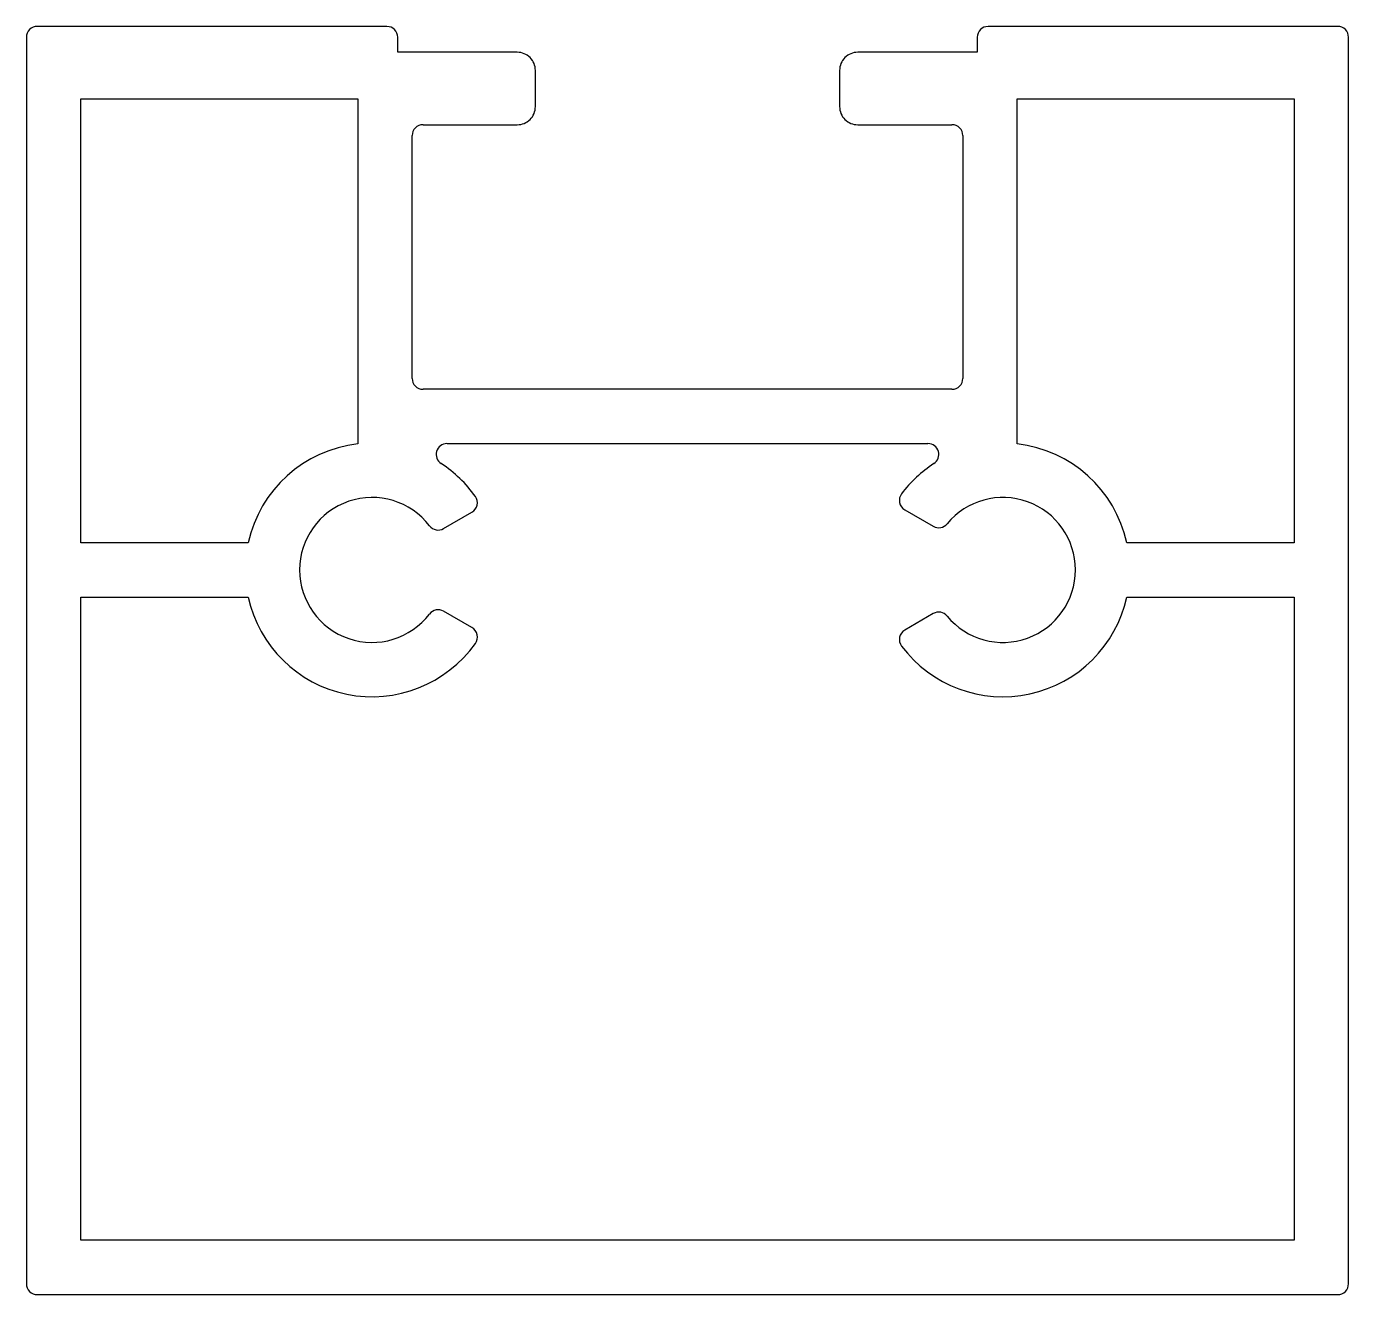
# Model space of a CAD drawing. Extents: x 968.1 to 1004.6, y 643.1 to 678.1.
import ezdxf

# ---------------------------------------------------------------- set-up
doc = ezdxf.new("R2010")
doc.units = 0
doc.layers.get('0').update_dxf_attribs({"linetype": 'CONTINUOUS'})

msp = doc.modelspace()

# ---------------------------------------------------------------- linework, layer by layer
for p, q in [((978.003, 678.097), (968.353, 678.097)), ((1004.252, 678.097), (994.602, 678.097)), ((968.052, 677.797), (968.052, 643.397)), ((978.302, 677.384), (978.302, 677.797)), ((994.302, 677.797), (994.302, 677.384)), ((1004.552, 643.397), (1004.552, 677.797)), ((981.603, 677.384), (978.302, 677.384)), ((994.302, 677.384), (991.002, 677.384)), ((982.103, 675.884), (982.103, 676.884)), ((990.502, 676.884), (990.502, 675.884)), ((969.552, 663.847), (969.552, 676.097)), ((969.552, 676.097), (977.201, 676.097)), ((977.201, 676.097), (977.201, 666.575)), ((995.404, 666.575), (995.404, 676.097)), ((995.404, 676.097), (1003.052, 676.097)), ((1003.052, 676.097), (1003.052, 663.847)), ((979.001, 675.384), (981.603, 675.384)), ((991.002, 675.384), (993.604, 675.384)), ((978.701, 668.384), (978.701, 675.084)), ((993.904, 675.084), (993.904, 668.384)), ((993.604, 668.084), (979.001, 668.084)), ((979.663, 666.584), (992.942, 666.584)), ((979.568, 664.237), (980.352, 664.69)), ((992.302, 664.757), (993.089, 664.303)), ((974.174, 663.847), (969.552, 663.847)), ((1003.052, 663.847), (998.431, 663.847)), ((969.552, 662.347), (974.174, 662.347)), ((969.552, 644.597), (969.552, 662.347)), ((998.431, 662.347), (1003.052, 662.347)), ((1003.052, 662.347), (1003.052, 644.597)), ((980.352, 661.504), (979.568, 661.957)), ((993.089, 661.892), (992.302, 661.437)), ((1003.052, 644.597), (969.552, 644.597)), ((968.353, 643.097), (1004.252, 643.097))]:
    msp.add_line(p, q)
for centre, radius, start, end in [((968.352, 677.797), 0.3, 89.9907, 180.0093), ((978.002, 677.797), 0.3, 359.9907, 89.9627), ((994.602, 677.797), 0.3, 90.0373, 180.0093), ((1004.252, 677.797), 0.3, 359.9907, 90.0093), ((981.603, 676.884), 0.5, 359.9958, 90.0042), ((991.002, 676.884), 0.5, 89.9958, 180.0042), ((981.603, 675.884), 0.5, 269.9958, 0.0042), ((991.002, 675.884), 0.5, 179.9958, 270.0042), ((979.001, 675.084), 0.3, 89.9907, 180.0093), ((993.604, 675.084), 0.3, 359.9907, 90.0093), ((979.001, 668.384), 0.3, 179.9907, 270.0093), ((993.604, 668.384), 0.3, 269.9907, 0.0093), ((977.593, 663.097), 3.5, 96.4241, 167.6264), ((979.663, 666.284), 0.3, 90.0215, 236.9716), ((992.942, 666.284), 0.3, 303.0138, 89.9987), ((995.012, 663.097), 3.5, 12.3736, 83.5759), ((977.593, 663.097), 3.5, 35.3768, 56.9946), ((995.012, 663.097), 3.5, 123.0063, 143.137), ((977.593, 663.097), 2, 37.4955, 322.5045), ((980.202, 664.95), 0.3, 299.9869, 35.3849), ((992.452, 665.017), 0.3, 143.1274, 239.9726), ((995.012, 663.097), 2, 219.5736, 140.4264), ((979.418, 664.497), 0.3, 217.4802, 299.9924), ((993.239, 664.562), 0.3, 240.0014, 320.427), ((977.593, 663.097), 3.5, 192.3723, 324.6217), ((995.012, 663.097), 3.5, 216.8655, 347.6264), ((979.418, 661.697), 0.3, 60.0027, 142.5129), ((993.239, 661.632), 0.3, 39.573, 119.9986), ((980.202, 661.244), 0.3, 324.6167, 60.0242), ((992.452, 661.177), 0.3, 120.0133, 216.8642), ((968.352, 643.397), 0.3, 179.9907, 270.0093), ((1004.252, 643.397), 0.3, 269.9907, 0.0093)]:
    msp.add_arc(centre, radius, start, end)

doc.saveas('drawing.dxf')
